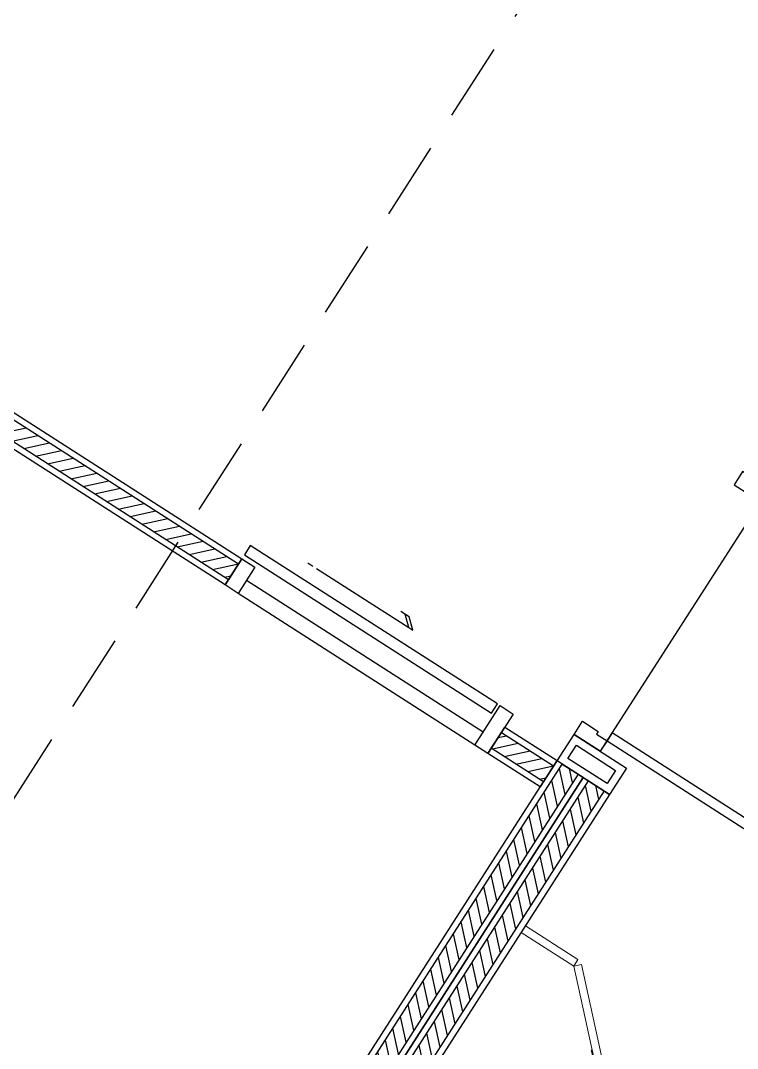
# Model space of a CAD drawing. Header units: millimetres. Extents: x -244126 to 368105, y -173968 to 259060.
# Drawn here: x -170253.33 to -170248.38, y 88082.85 to 88089.95 of the extents above; entities that cross this region are included whole.
import ezdxf
from ezdxf.xclip import XClip

# ---------------------------------------------------------------- set-up
doc = ezdxf.new("R2010")
doc.units = ezdxf.units.MM
doc.header["$MEASUREMENT"] = 0
doc.header["$XCLIPFRAME"] = 0
for name, pattern in [('DASHED2', [0.375, 0.25, -0.125]), ('HIDDEN', [9.524999999999999, 6.35, -3.175]), ('HIDDEN2', [0.1875, 0.125, -0.0625])]:
    doc.linetypes.add(name, pattern=pattern)
for name, color, linetype in [('1', 1, 'Continuous'), ('2', 2, 'Continuous'), ('8', 8, 'Continuous'), ('AU_COLM_IN', 9, 'Continuous'), ('AU_HIDDEN', 1, 'HIDDEN2'), ('AU_WALL', 2, 'Continuous'), ('AU_WALL_HAT', 15, 'Continuous'), ('B27_Furniture', 8, 'Continuous'), ('DOOR', 2, 'Continuous'), ('DOOR-SWING', 15, 'HIDDEN'), ('ROOF1', 2, 'Continuous'), ('WALL', 2, 'Continuous'), ('X-REF_4TH PLAN_AR18305$0$WALL', 2, 'Continuous')]:
    doc.layers.add(name, color=color, linetype=linetype)
doc.layers.add('AU_PARTITION', color=21, linetype='Continuous', lineweight=9)
doc.layers.add('WC_OUT 01', color=7, linetype='Continuous', lineweight=9)

# ---------------------------------------------------------------- blocks, each defined once
blk = doc.blocks.new('T - ______ -G _ WILLY 25')
at = {"color": 15, "lineweight": 9}
for p, q in [((-0.002651650432198949, -0.0450780573009979), (0.0371231060125865, -0.005303300864397897)), ((-9.094947017729282e-13, -0.02121320343576372), (0.02121320343576372, -2.728484105318785e-12)), ((-0.0212132034384922, -0.04242640686788945), (-0.01060660172061034, -0.0530330085875903))]:
    blk.add_line(p, q, dxfattribs=at)
at = {"color": 1, "lineweight": 9, "flags": 128}
blk.add_lwpolyline([(-0.01060660171697236, -0.01060660171697236), (-9.094947017729282e-13, -0.02121320343576372), (-0.03181980326462508, -0.05303300669311284), (-0.02121320154674322, -0.06363960841190419), (-0.00265165043219895, -0.0450780573009979, -0.4399017163631037), (0.01767766952707461, -0.04596194078021654), (0.04772970772864937, -0.01590990258591773, 0.4142135623332077), (0.04772970773065561, -0.005303300867848627, 0.4142135623332062), (0.0371231060125865, -0.005303300864397897), (0.02651207285362034, 0.005298869414218643), (0.02121320343576372, -2.728484105318785e-12), (0.01060660171879135, 0.01060660171606287), (-0.01060660171879135, -0.01060660171515337)], format="xyb", dxfattribs=at)
at = {"layer": '1', "flags": 128}
blk.add_lwpolyline([(-0.03889087296556681, 0.01767766953344108), (-0.01767766952798411, 0.03889087296647631), (-0.007071067811921239, 0.02828427124677546), (-0.02828427124859445, 0.007071067814649723)], close=True, dxfattribs=at)
blk = doc.blocks.new('T-_________ -G-WILLY 25')
at = {"color": 1, "lineweight": 9, "flags": 128}
blk.add_lwpolyline([(0, 0.0250000000005457), (0, -0.0250000000005457), (0.00300000000061118, -0.0249999999996362), (0.00300000000061118, -0.007499999999708962), (0.08500000000094587, -0.007499999999708962), (0.08500000000094587, 0.007499999999708962), (0.00300000000061118, 0.007499999999708962), (0.00300000000061118, 0.0249999999996362), (0, 0.0249999999996362)], dxfattribs=at)
at = {"layer": 'WC_OUT 01', "color": 15, "lineweight": 9}
for p, q in [((0.00300000000061118, 0.007499999999708962), (0.00300000000061118, -0.007499999999708962)), ((0.07250000000021828, -0.007499999999708962), (0.07250000000021828, 0.007499999999708962)), ((0.07250000000021828, 0.007499999999708962), (0.07250000000021828, -0.007499999999708962))]:
    blk.add_line(p, q, dxfattribs=at)
blk.add_circle((0.06002651997278008, 0), 0.001526519972685492, dxfattribs=at)
blk = doc.blocks.new('A$Ccd360dd7')
at = {"layer": 'AU_HIDDEN'}
blk.add_arc((1.662410795688629e-07, -4.016328603029251e-07), 0.5999999999309747, 269.9999997832215, 324.5604025758408, dxfattribs=at)
at = {"layer": 'AU_PARTITION', "color": 7}
blk.add_lwpolyline([(0.4242640670854598, -0.4242640703450888), (0, 0), (-0.01767766958801076, -0.01767766941338778), (0.4065863975265529, -0.4419417397584766)], close=True, dxfattribs=at)
for name, p, rotation in [('T-_________ -G-WILLY 25', (0.2121320335136261, -0.2121320350561291), 44.99999993220062), ('T - ______ -G _ WILLY 25', (0.3889087281131651, -0.388908731052652), 89.99999979422228)]:
    blk.add_blockref(name, p, dxfattribs=dict(rotation=rotation))
blk = doc.blocks.new('A$C93A0')
at = {"layer": 'DOOR', "color": 7}
for points in [[(-0.02810011659520484, 0.9213541682018622), (0.001899883404881564, 0.9213541682018622), (0.001899883404881564, 0.00135416820190315), (-0.02810011659520484, 0.00135416820190315)], [(-0.02810011659531853, 0.00135416820190315), (-0.06810011659528215, 0.00135416820190315), (-0.06810011659528215, -0.09864583179811959), (-0.01810011659532762, -0.09864583179811959), (-0.01810011659532762, -0.03864583179811731), (-0.02810011659531853, -0.03864583179811731)], [(0.8818998834049907, -0.04864583179810822), (0.8818998834049907, -0.03864583179811731), (0.8918998834049816, -0.03864583179811731), (0.8918998834049816, 0.00135416820190315), (0.9318998834049452, 0.00135416820190315), (0.9318998834049452, -0.09864583179811959), (0.8818998834049907, -0.09864583179811959), (0.8818998834049907, -0.03864583179811731)]]:
    blk.add_lwpolyline(points, close=True, dxfattribs=at)
at = {"layer": 'DOOR-SWING'}
blk.add_arc((-0.02810011659520484, 0.00135416820190315), 0.9199999999999591, 0, 88.13132809567338, dxfattribs=at)
blk = doc.blocks.new('bfbf')
at = {"layer": 'B27_Furniture', "rotation": 90}
blk.add_blockref('A$C93A0', (-0.09864583179808051, 0.06810011659524662), dxfattribs=at)
blk = doc.blocks.new('X-REF_4TH PLAN_AR18305$0$A$C38195CB8')
at = {"layer": 'X-REF_4TH PLAN_AR18305$0$WALL', "color": 2}
for p, q in [((-400, 0), (-380.6446790252066, 0)), ((-33.16531741709514, 30.02642617917991), (-64.32738507082013, 30.02642617917991)), ((-15.80345774448233, 0), (-48.9687751615902, 30.02642617917991)), ((0, 0), (-33.16531741709514, 30.02642617917991)), ((-15.80345774448233, 0), (0, 0))]:
    blk.add_line(p, q, dxfattribs=at)
at = {"layer": 'X-REF_4TH PLAN_AR18305$0$WALL', "color": 1}
blk.add_line((-366.3381260490041, 0), (-15.80345774448233, 0), dxfattribs=at)
blk = doc.blocks.new('A$C6A4D74BC')
at = {"layer": 'WALL', "color": 251}
blk.add_line((-1.86038576066494, 49.82624367531389), (-1.86038576066494, -850.3848630189896), dxfattribs=at)
at = {"layer": 'WALL'}
for points in [[(-1.86038576066494, 49.82624367531389), (-151.8603857606649, 49.82624367531389), (-151.8603857606649, 99.82624367624521), (-1.86038576066494, 99.82624367624521)], [(-1.860385023057461, -850.3848630189896), (-1.860385023057461, -900.384863011539), (-101.8603850230575, -900.384863011539), (-101.8603850230575, -850.384863011539)]]:
    blk.add_lwpolyline(points, close=True, dxfattribs=at)
at = {"layer": 'WALL', "color": 11}
blk.add_lwpolyline([(-151.8603857606649, 39.82624366134405), (-151.8603859618306, -900.3848630189896), (-116.9377475455403, -900.3848630264401), (-116.8603857606649, 39.82624367624521)], close=True, dxfattribs=at)
at = {"layer": 'WALL', "color": 251}
blk.add_lwpolyline([(-51.86038502305746, -850.3848630152643), (-51.86038576811552, 49.82624368369579)], dxfattribs=at)
at = {"layer": 'WALL', "color": 6, "rotation": 90}
blk.add_blockref('X-REF_4TH PLAN_AR18305$0$A$C38195CB8', (-204.5471512451768, -315.6971292346716), dxfattribs=at)
blk = doc.blocks.new('A$C8d4ba1c4')
at = {"layer": 'AU_WALL_HAT'}
h = blk.add_hatch(dxfattribs=at)
h.set_pattern_fill('ANSI31', color=256, scale=0.01, angle=270)
h.set_pattern_definition([(314.9999999999999, (7284.830549646648, 36705.25159857512), (0.0224506403026729, 0.02245064030267287), [])])
h.paths.add_polyline_path([(6.235733098655892, 9.538479193754027), (6.235733097915563, 7.93811950766394), (6.175733097917892, 7.93811950766394), (6.17573309865822, 9.538479193754027)])
h = blk.add_hatch(dxfattribs=at)
h.set_pattern_fill('ANSI31', color=256, scale=0.01, angle=270)
h.set_pattern_definition([(314.9999999999999, (7284.830549646648, 36704.05252905404), (0.0224506403026729, 0.02245064030267287), [])])
h.paths.add_polyline_path([(6.235733098655892, 6.937908400977902), (6.235733097915563, 6.739049986586904), (6.175733097917892, 6.739049986586904), (6.17573309865822, 6.937908400977902)])
h = blk.add_hatch(dxfattribs=at)
h.set_pattern_fill('ANSI31', color=256, scale=0.01, angle=-180)
h.set_pattern_definition([(224.9999999999999, (36713.73217735397, -7320.685950013491), (0.02245064030267286, -0.0224506403026729), [])])
h.paths.add_polyline_path([(6.255733098656329, 6.659049986577882), (3.955733661772705, 6.659049986585158), (3.955733661772705, 6.71904998658283), (6.255733098656329, 6.719049986575554)])
h = blk.add_hatch(dxfattribs=at)
h.set_pattern_fill('ANSI31', color=256, scale=0.01, angle=-180)
h.set_pattern_definition([(224.9999999999999, (36713.73217735397, -7320.785950013482), (0.02245064030267286, -0.0224506403026729), [])])
h.paths.add_polyline_path([(6.255733098656329, 6.559049986586613), (3.955733661772705, 6.559049986593889), (3.955733661772705, 6.619049986591561), (6.255733098656329, 6.619049986584285)])
at = {"color": 7}
blk.add_line((7.355733098654873, 6.638479193781675), (6.355733098654873, 6.639049986581083), dxfattribs=at)
at = {"layer": '2', "ltscale": 0.01}
blk.add_lwpolyline([(6.355733098654873, 6.539049979481204), (6.255733098656329, 6.539049979481204), (6.255733098656329, 6.73847919378022), (6.355733098654873, 6.73847919378022)], close=True, dxfattribs=at)
at = {"layer": '8', "ltscale": 0.01}
blk.add_lwpolyline([(6.330733098653418, 6.564049979475383), (6.280733098657784, 6.564049979475383), (6.280733098657784, 6.713479193778765), (6.330733098653418, 6.713479193778765)], close=True, dxfattribs=at)
at = {"layer": 'AU_COLM_IN', "linetype": 'Continuous'}
for points in [[(6.235733098655892, 9.538479193754027), (6.235733097915563, 7.93811950766394), (6.175733097917892, 7.93811950766394), (6.17573309865822, 9.538479193754027)], [(6.235733098655892, 6.937908400977902), (6.235733097915563, 6.739049986586904), (6.175733097917892, 6.739049986586904), (6.17573309865822, 6.937908400977902)], [(6.255733098656329, 6.659049986577882), (3.955733661772705, 6.659049986585158), (3.955733661772705, 6.71904998658283), (6.255733098656329, 6.719049986575554)], [(6.255733098656329, 6.559049986586613), (3.955733661772705, 6.559049986593889), (3.955733661772705, 6.619049986591561), (6.255733098656329, 6.619049986584285)]]:
    blk.add_lwpolyline(points, close=True, dxfattribs=at)
at = {"layer": 'AU_PARTITION', "color": 7, "lineweight": 5, "flags": 128}
blk.add_lwpolyline([(5.75573366176652, 6.539049986585706), (5.755733828735195, 6.339051213416933), (5.730733828741016, 6.339051199425267), (5.730733661685029, 6.53904997282687)], close=True, dxfattribs=at)
at = {"layer": 'AU_WALL', "color": 2}
for points in [[(6.255733098659967, 9.538479193754027), (6.255733097919638, 7.93811950766394), (6.155733097921093, 7.93811950766394), (6.155733098654146, 9.538479193754027)], [(6.255733098659967, 6.937908400977902), (6.255733097919638, 6.739049986586904), (6.155733097921093, 6.739049986586904), (6.155733098654146, 6.937908400977902)], [(6.255733098656329, 6.639049986573808), (3.955733661772705, 6.639049986581083), (3.955733661772705, 6.739049986579628), (6.255733098656329, 6.739049986579628)], [(6.255733098656329, 6.539049986582539), (3.955733661772705, 6.539049986589815), (3.955733661772705, 6.639049986588359), (6.255733098656329, 6.639049986588359)]]:
    blk.add_lwpolyline(points, close=True, dxfattribs=at)
at = {"layer": 'WALL', "color": 8, "linetype": 'DASHED2'}
blk.add_line((26.43931029330633, 8.139049986610189), (-1.032883935586369, 8.139049986610189), dxfattribs=at)
at = {"layer": 'AU_PARTITION', "xscale": -1, "rotation": 3.205290409091788e-05}
blk.add_blockref('A$Ccd360dd7', (5.730733235124738, 6.339051206417462), dxfattribs=at)
at = {"layer": 'ROOF1', "xscale": -1, "rotation": 270}
blk.add_blockref('bfbf', (6.355733098654873, 6.73847919378022), dxfattribs=at)
at = {"layer": 'WALL', "color": 6, "xscale": 0.0009999999999999998, "yscale": 0.0009999999999999998, "zscale": 0.0009999999999999998, "rotation": 180}
blk.add_blockref('A$C6A4D74BC', (6.153872712898028, 7.037734644654845), dxfattribs=at)
blk = doc.blocks.new('G$CE2FEF259')
at = {"layer": 'WALL', "color": 8, "rotation": 57.34642066895898}
blk.add_blockref('A$C8d4ba1c4', (339.3893299512565, 1025.864786661696), dxfattribs=at)

msp = doc.modelspace()

# ---------------------------------------------------------------- block references
at = {"layer": 'WALL'}
ref = msp.add_blockref('G$CE2FEF259', (-170976.4656206129, 85853.65289265019), dxfattribs=dict(at, xscale=2.15622, yscale=2.15622, zscale=2.15622))
XClip(ref).set_block_clipping_path([(229.89170362055302, 427.7812507301569), (2596.170375071466, 1370.8402830809355)])

doc.saveas('drawing.dxf')
